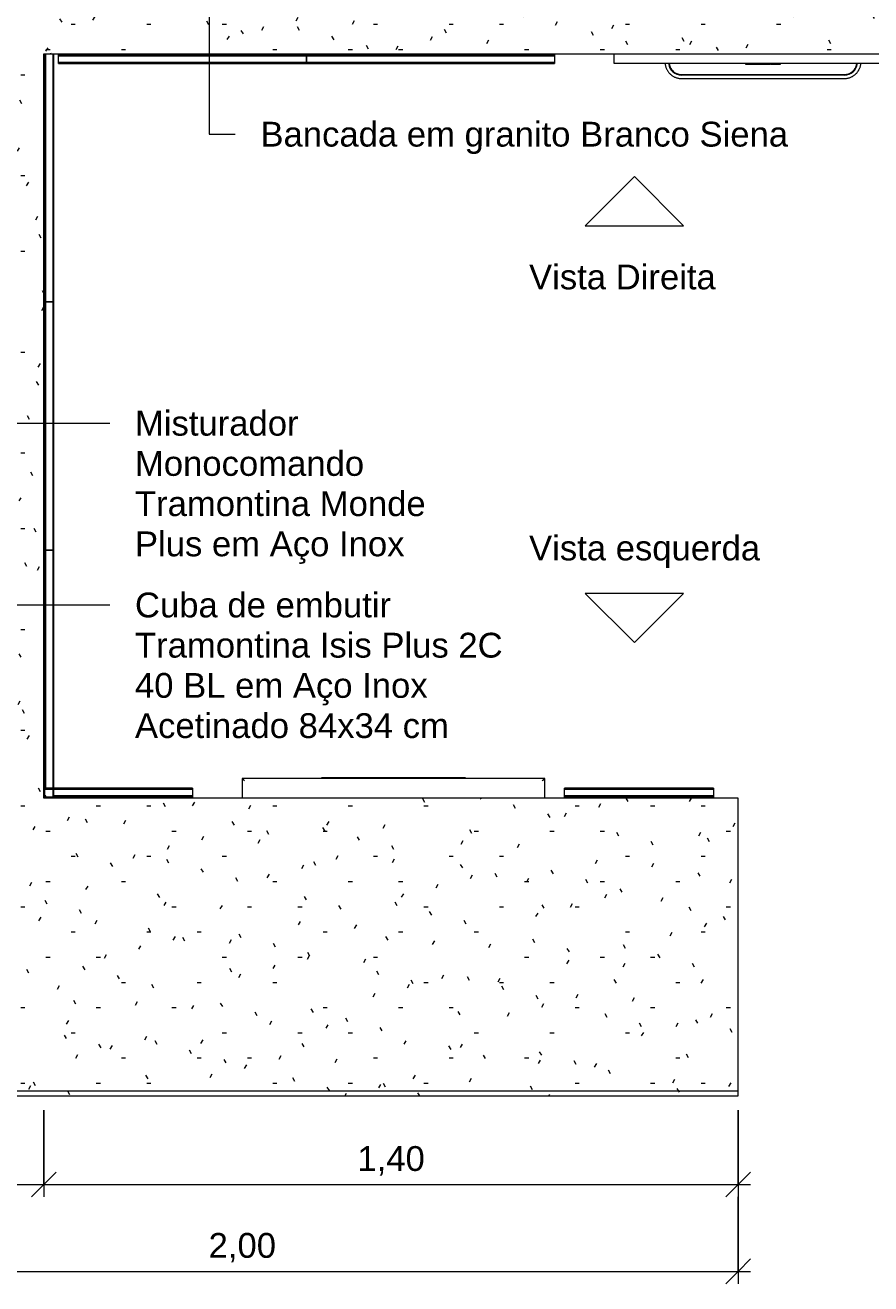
# Model space of a CAD drawing. Header units: millimetres. Extents: x -7702 to 17735, y -16958 to 1800.
# Drawn here: x -6502 to -4797, y -16958 to -14422 of the extents above; entities that cross this region are included whole.
import ezdxf

# ---------------------------------------------------------------- set-up
doc = ezdxf.new("R2010")
doc.units = ezdxf.units.MM
for name, color, linetype, lineweight in [('A-ANNO-DIMS', 211, 'Continuous', 9), ('A-ANNO-DIMS-25', 211, 'Continuous', 9), ('A-DETL-THIN', 151, 'Continuous', 9), ('E-ELEC-EQPM', 71, 'Continuous', 9), ('G-ANNO-TEXT', 231, 'Continuous', 9), ('I-FURN', 30, 'Continuous', 9)]:
    doc.layers.add(name, color=color, linetype=linetype, lineweight=lineweight)
doc.styles.add('@Arial Unicode MS', font='ARIALUNI.TTF', dxfattribs={"height": 50})
doc.styles.add('Arial', font='arial.ttf', dxfattribs={"height": 50})
doc.dimstyles.new('CRT_-__Metros_-_Linha_de_chamada_3_5_mm', dxfattribs={"dimscale": 304.8, "dimtxt": 50.292243, "dimasz": 0.164042, "dimexe": 0.082021, "dimexo": 0.0625, "dimgap": 0.04101, "dimtad": 1, "dimdec": 0, "dimlfac": 0.1, "dimdsep": 46, "dimtxsty": '@Arial Unicode MS', "dimblk1": 'OBLIQUE', "dimblk2": 'OBLIQUE', "dimsah": 1, "dimcen": 0.09, "dimdle": 0.082021, "dimazin": 0, "dimtfac": 1, "dimtdec": 4, "dimtix": 1, "dimtmove": 0, "dimatfit": 3, "dimfxl": 0.492126, "dimfxlon": 1, "dimtvp": 1, "dimtolj": 1, "dimtzin": 0, "dimarcsym": 2})
doc.dimstyles.new('CRT_-__Metros_-_Linha_de_chamada_3_5_mm_1', dxfattribs={"dimscale": 304.8, "dimtxt": 50.292243, "dimasz": 0.164042, "dimexe": 0.082021, "dimexo": 0.0625, "dimgap": 0.04101, "dimtad": 1, "dimlfac": 0.001, "dimrnd": 0.01, "dimzin": 0, "dimdsep": 46, "dimtxsty": '@Arial Unicode MS', "dimblk1": 'OBLIQUE', "dimblk2": 'OBLIQUE', "dimsah": 1, "dimcen": 0.09, "dimdle": 0.082021, "dimazin": 0, "dimtfac": 1, "dimtdec": 4, "dimtix": 1, "dimtmove": 0, "dimatfit": 3, "dimfxl": 0.492126, "dimfxlon": 1, "dimtvp": 1, "dimtolj": 1, "dimtzin": 0, "dimarcsym": 2})
pattern_1 = [(0, (-7425.62, -16909.65), (203.2, 50.8), [8.382, -144.018, 8.382, -144.018, -812.8]), (0, (-7425.62, -16909.65), (203.2, 50.8), [-304.8, 8.382, -296.418, 8.382, -144.018, -355.6]), (0, (-7425.62, -16909.65), (203.2, 50.8), [-762, 8.382, -93.218, 8.382, -245.618]), (120, (-7349.42, -16884.25), (-145.5941, 150.57636), [8.382, -144.018, 8.382, -144.018, -812.8]), (120, (-7349.42, -16884.25), (-145.5941, 150.57636), [-304.8, 8.382, -296.418, 8.382, -144.018, -355.6]), (120, (-7349.42, -16884.25), (-145.5941, 150.57636), [-762, 8.382, -93.218, 8.382, -245.618]), (240, (-7324.02, -16782.65), (-57.6059, -201.37636), [8.382, -144.018, 8.382, -144.018, -812.8]), (240, (-7324.02, -16782.65), (-57.6059, -201.37636), [-304.8, 8.382, -296.418, 8.382, -144.018, -355.6]), (240, (-7324.02, -16782.65), (-57.6059, -201.37636), [-762, 8.382, -93.218, 8.382, -245.618])]

# ---------------------------------------------------------------- blocks, each defined once
blk = doc.blocks.new('Lava-louças de Embutir Serie 4 - Único-4824939-VISTA SUPERIOR BANCADA COZINHA')
at = {"layer": 'E-ELEC-EQPM'}
for p, q in [((-6064.6, -15939.7), (-6064.6, -15979.7)), ((-5454.6, -15939.7), (-6064.6, -15939.7)), ((-5614.6, -15938.4), (-5904.6, -15938.4)), ((-5904.6, -15939.4), (-5904.6, -15938.7)), ((-5904.6, -15938.7), (-5614.6, -15938.7)), ((-5614.6, -15938.7), (-5614.6, -15939.4)), ((-5454.6, -15979.7), (-5454.6, -15939.7))]:
    blk.add_line(p, q, dxfattribs=at)
for points in [[(-6059.6, -15944.7), (-6060.1, -15944.2), (-6060.7, -15943.6), (-6061.5, -15942.7), (-6062, -15942.2), (-6062.4, -15941.9), (-6062.8, -15941.5), (-6063.1, -15941.2), (-6063.4, -15940.9), (-6063.7, -15940.6), (-6064, -15940.3), (-6064.3, -15940), (-6064.5, -15939.7), (-6064.6, -15939.7), (-6064.6, -15939.7)], [(-5459.6, -15944.7), (-5459.2, -15944.2), (-5458.5, -15943.6), (-5457.7, -15942.7), (-5457.2, -15942.2), (-5456.8, -15941.9), (-5456.5, -15941.5), (-5456.2, -15941.2), (-5455.9, -15940.9), (-5455.6, -15940.6), (-5455.3, -15940.3), (-5455, -15940), (-5454.7, -15939.7), (-5454.6, -15939.7), (-5454.6, -15939.7)]]:
    blk.add_open_spline(points, degree=3, knots=[0, 0, 0, 0, 0.166667, 0.25, 0.333333, 0.375, 0.416667, 0.5, 0.541667, 0.583333, 0.666667, 0.75, 0.833333, 1, 1, 1, 1], dxfattribs=at)
blk = doc.blocks.new('DIMBLOCK1-VISTA SUPERIOR BANCADA COZINHA')
at = {"layer": 'A-ANNO-DIMS-25'}
for p, q in [((-7064.6, -16608.1), (-7064.6, -16783.1)), ((-7064.6, -16758.1), (-7064.6, -16608.1)), ((-6464.6, -16608.1), (-6464.6, -16783.1)), ((-6464.6, -16758.1), (-6464.6, -16608.1)), ((-7089.6, -16758.1), (-6464.6, -16758.1))]:
    blk.add_line(p, q, dxfattribs=at)
at = {"layer": 'A-ANNO-DIMS-25', "lineweight": 18}
for p, q in [((-7064.6, -16758.1), (-7039.6, -16733.1)), ((-6464.6, -16758.1), (-6439.6, -16733.1)), ((-7064.6, -16758.1), (-7089.6, -16783.1)), ((-6464.6, -16758.1), (-6489.6, -16783.1))]:
    blk.add_line(p, q, dxfattribs=at)
at = {"layer": 'A-ANNO-DIMS-25', "color": 0, "insert": (-6803.3, -16680.7), "char_height": 50, "width": 92.937, "attachment_point": 1, "line_spacing_factor": 1.117605, "style": '@Arial Unicode MS'}
blk.add_mtext('60', dxfattribs=at)
blk = doc.blocks.new('_Oblique')
at = {"color": 0, "linetype": 'ByBlock', "lineweight": -2}
blk.add_line((-0.5, -0.5), (0.5, 0.5), dxfattribs=at)
blk = doc.blocks.new('DIMBLOCK2-VISTA SUPERIOR BANCADA COZINHA')
at = {"layer": 'A-ANNO-DIMS-25'}
for p, q in [((-6464.6, -16608.1), (-6464.6, -16783.1)), ((-6464.6, -16758.1), (-6464.6, -16608.1)), ((-5064.6, -16608.1), (-5064.6, -16783.1)), ((-5064.6, -16758.1), (-5064.6, -16608.1)), ((-6464.6, -16758.1), (-5039.6, -16758.1))]:
    blk.add_line(p, q, dxfattribs=at)
at = {"layer": 'A-ANNO-DIMS-25', "lineweight": 18}
for p, q in [((-6464.6, -16758.1), (-6439.6, -16733.1)), ((-5064.6, -16758.1), (-5039.6, -16733.1)), ((-6464.6, -16758.1), (-6489.6, -16783.1)), ((-5064.6, -16758.1), (-5089.6, -16783.1))]:
    blk.add_line(p, q, dxfattribs=at)
at = {"layer": 'A-ANNO-DIMS-25', "color": 0, "insert": (-5832.3, -16680.7), "char_height": 50, "width": 162.337, "attachment_point": 1, "line_spacing_factor": 1.117605, "style": '@Arial Unicode MS'}
blk.add_mtext('1,40', dxfattribs=at)
blk = doc.blocks.new('DIMBLOCK3-VISTA SUPERIOR BANCADA COZINHA')
at = {"layer": 'A-ANNO-DIMS-25'}
for p, q in [((-7064.6, -16783.1), (-7064.6, -16958.1)), ((-7064.6, -16933.1), (-7064.6, -16783.1)), ((-5064.6, -16783.1), (-5064.6, -16958.1)), ((-5064.6, -16933.1), (-5064.6, -16783.1)), ((-7089.6, -16933.1), (-5039.6, -16933.1))]:
    blk.add_line(p, q, dxfattribs=at)
at = {"layer": 'A-ANNO-DIMS-25', "lineweight": 18}
for p, q in [((-7064.6, -16933.1), (-7039.6, -16908.1)), ((-5064.6, -16933.1), (-5039.6, -16908.1)), ((-7064.6, -16933.1), (-7089.6, -16958.1)), ((-5064.6, -16933.1), (-5089.6, -16958.1))]:
    blk.add_line(p, q, dxfattribs=at)
at = {"layer": 'A-ANNO-DIMS-25', "color": 0, "insert": (-6132.3, -16855.7), "char_height": 50, "width": 162.337, "attachment_point": 1, "line_spacing_factor": 1.117605, "style": '@Arial Unicode MS'}
blk.add_mtext('2,00', dxfattribs=at)

msp = doc.modelspace()

# ---------------------------------------------------------------- hatches: boundary and pattern name
at = {"layer": 'I-FURN'}
h = msp.add_hatch(dxfattribs=at)
h.set_pattern_fill('FP_1', color=256, style=0, pattern_type=2)
h.set_pattern_definition(pattern_1)
h.paths.add_polyline_path([(-5064.62, -16579.651), (-5064.62, -16569.651), (-7054.62, -16569.651), (-7054.62, -13779.651), (-7064.62, -13779.651), (-7064.62, -16579.651), (-5237.968, -16579.651)])
h = msp.add_hatch(dxfattribs=at)
h.set_pattern_fill('FP_1', color=256, style=0, pattern_type=2)
h.set_pattern_definition(pattern_1)
h.paths.add_polyline_path([(-5696.996, -16569.651), (-5064.62, -16569.651), (-5064.62, -15979.651), (-6464.62, -15979.651), (-6464.62, -14479.651), (-3564.62, -14479.651), (-3564.62, -13779.651), (-7054.62, -13779.651), (-7054.62, -16569.651), (-5926.51, -16569.651)])
h.paths.add_polyline_path([(-6844.565, -15674.651), (-6854.62, -15674.651), (-6867.561, -15672.947), (-6879.62, -15667.952), (-6889.975, -15660.006), (-6897.921, -15649.651), (-6902.916, -15637.592), (-6904.62, -15624.651), (-6904.62, -15238.636), (-6937.509, -15238.968), (-6942.188, -15243.258), (-6948.131, -15246.123), (-6954.62, -15247.151), (-6961.776, -15245.946), (-6968.078, -15242.621), (-6973.227, -15237.082), (-6976.019, -15231.604), (-6977.12, -15224.651), (-6977.196, -15224.651), (-6977.12, -15172.651), (-6932.12, -15172.651), (-6932.02, -15210.693), (-6904.62, -15210.302), (-6904.62, -14834.651), (-6902.916, -14821.71), (-6897.284, -14808.82), (-6889.975, -14799.295), (-6879.62, -14791.35), (-6867.561, -14786.354), (-6854.62, -14784.651), (-6564.62, -14784.651), (-6551.679, -14786.354), (-6539.62, -14791.35), (-6529.265, -14799.295), (-6521.319, -14809.651), (-6516.324, -14821.71), (-6514.62, -14834.651), (-6514.62, -15624.651), (-6516.324, -15637.592), (-6521.319, -15649.651), (-6529.265, -15660.006), (-6539.62, -15667.952), (-6551.679, -15672.947), (-6564.62, -15674.651), (-6615.051, -15674.651)])
h.paths.add_polyline_path([(-6976.243, -15219.046), (-6976.197, -15218.821), (-6976.232, -15218.98)])
h.paths.add_polyline_path([(-6954.62, -15172.608), (-6951.784, -15172.493), (-6952.426, -15172.539), (-6954.294, -15172.598)])
h.paths.add_polyline_path([(-6965.127, -15172.588), (-6966.676, -15172.36), (-6975.07, -15172.104), (-6975.07, -15171.351), (-6976.351, -15171.351), (-6977.12, -15170.802), (-6977.12, -15145.851), (-6932.12, -15145.851), (-6932.12, -15170.801), (-6933.221, -15171.351), (-6934.394, -15171.351), (-6934.17, -15172.104), (-6937.489, -15172.39), (-6937.788, -15172.435), (-6940.145, -15172.236), (-6940.911, -15172.191), (-6943.459, -15172.407), (-6944.977, -15172.526), (-6944.917, -15172.25), (-6945.488, -15172.191), (-6963.775, -15172.478), (-6964.324, -15172.53), (-6964.81, -15172.565)])
h.paths.add_polyline_path([(-5445.216, -14389.651), (-5445.216, -13879.651), (-4584.024, -13879.651), (-4584.024, -14389.651), (-5430.216, -14389.651)])

# ---------------------------------------------------------------- linework, layer by layer
at = {"layer": 'A-DETL-THIN'}
for p, q in [((-5273.94, -14727.275), (-5372.934, -14826.27)), ((-5174.945, -14826.27), (-5273.94, -14727.275)), ((-5372.934, -14826.27), (-5174.945, -14826.27)), ((-5174.945, -15567.275), (-5372.934, -15567.275)), ((-5372.934, -15567.275), (-5273.94, -15666.27)), ((-5273.94, -15666.27), (-5174.945, -15567.275))]:
    msp.add_line(p, q, dxfattribs=at)
at = {"layer": 'G-ANNO-TEXT', "color": 7}
for p, q in [((-6131.391, -13637.107), (-6131.391, -14641.762)), ((-6131.391, -14307.15), (-6131.391, -14641.762)), ((-6131.391, -14641.762), (-6078.557, -14641.762)), ((-6131.391, -14641.762), (-6078.557, -14641.762)), ((-6710.778, -15224.15), (-6331.558, -15224.15)), ((-6616.362, -15590.356), (-6331.558, -15590.356))]:
    msp.add_line(p, q, dxfattribs=at)
at = {"layer": 'I-FURN'}
for p, q in [((-6464.62, -15979.651), (-6464.62, -14479.651)), ((-6464.62, -14479.651), (-3564.62, -14479.651)), ((-6462.62, -14979.651), (-6462.62, -14479.651)), ((-6460.12, -14979.651), (-6460.12, -14479.651)), ((-6446.62, -14479.651), (-6446.62, -14979.651)), ((-6444.62, -14979.651), (-6444.62, -14479.651)), ((-6434.62, -14481.651), (-6434.62, -14479.651)), ((-5934.62, -14479.651), (-5934.62, -14481.651)), ((-5934.62, -14481.651), (-5934.62, -14479.651)), ((-5434.62, -14479.651), (-5434.62, -14481.651)), ((-5314.62, -14499.651), (-5314.62, -14479.651)), ((-6434.62, -14484.151), (-6434.62, -14481.651)), ((-6434.62, -14481.651), (-5934.62, -14481.651)), ((-6434.62, -14497.651), (-6434.62, -14484.151)), ((-6434.62, -14484.151), (-5934.62, -14484.151)), ((-6434.62, -14499.651), (-6434.62, -14497.651)), ((-5934.62, -14497.651), (-6434.62, -14497.651)), ((-6434.62, -14499.651), (-5934.62, -14499.651)), ((-5934.62, -14481.651), (-5934.62, -14484.151)), ((-5934.62, -14484.151), (-5934.62, -14481.651)), ((-5934.62, -14481.651), (-5434.62, -14481.651)), ((-5934.62, -14484.151), (-5934.62, -14497.651)), ((-5934.62, -14497.651), (-5934.62, -14484.151)), ((-5934.62, -14484.151), (-5434.62, -14484.151)), ((-5934.62, -14497.651), (-5934.62, -14499.651)), ((-5934.62, -14499.651), (-5934.62, -14497.651)), ((-5434.62, -14497.651), (-5934.62, -14497.651)), ((-5934.62, -14499.651), (-5434.62, -14499.651)), ((-5434.62, -14481.651), (-5434.62, -14484.151)), ((-5434.62, -14484.151), (-5434.62, -14497.651)), ((-5434.62, -14497.651), (-5434.62, -14499.651)), ((-4714.62, -14499.651), (-5314.62, -14499.651)), ((-5049.017, -14501.251), (-5049.017, -14499.651)), ((-5045.248, -14501.251), (-5049.017, -14501.251)), ((-5045.248, -14499.651), (-5045.248, -14501.251)), ((-5043.58, -14501.251), (-5045.248, -14501.251)), ((-5043.58, -14499.651), (-5043.58, -14501.251)), ((-5042.596, -14501.251), (-5043.58, -14501.251)), ((-5042.596, -14499.651), (-5042.596, -14501.251)), ((-5041.873, -14501.251), (-5042.596, -14501.251)), ((-5041.873, -14499.651), (-5041.873, -14501.251)), ((-5041.584, -14501.251), (-5041.873, -14501.251)), ((-5041.584, -14499.651), (-5041.584, -14501.251)), ((-5041.293, -14501.251), (-5041.584, -14501.251)), ((-5041.293, -14499.651), (-5041.293, -14501.251)), ((-5040.418, -14501.251), (-5041.293, -14501.251)), ((-5040.418, -14499.651), (-5040.418, -14501.251)), ((-5039.835, -14501.251), (-5040.418, -14501.251)), ((-5039.835, -14499.651), (-5039.835, -14501.251)), ((-5035.973, -14501.251), (-5039.835, -14501.251)), ((-5035.973, -14499.651), (-5035.973, -14501.251)), ((-5033.855, -14501.251), (-5035.973, -14501.251)), ((-5033.855, -14499.651), (-5033.855, -14501.251)), ((-5032.798, -14501.251), (-5033.855, -14501.251)), ((-5032.798, -14499.651), (-5032.798, -14501.251)), ((-5032.402, -14501.251), (-5032.798, -14501.251)), ((-5032.402, -14499.651), (-5032.402, -14501.251)), ((-5031.673, -14501.251), (-5032.402, -14501.251)), ((-5031.673, -14499.651), (-5031.673, -14501.251)), ((-5031.527, -14499.651), (-5031.527, -14501.251)), ((-5028.175, -14501.251), (-5031.527, -14501.251)), ((-5028.175, -14499.651), (-5028.175, -14501.251)), ((-5026.312, -14501.251), (-5028.175, -14501.251)), ((-5026.312, -14499.651), (-5026.312, -14501.251)), ((-5022.928, -14501.251), (-5026.312, -14501.251)), ((-5022.928, -14501.251), (-5022.928, -14499.651)), ((-5022.491, -14499.651), (-5022.491, -14501.251)), ((-5022.199, -14501.251), (-5022.491, -14501.251)), ((-5022.199, -14499.651), (-5022.199, -14501.251)), ((-5021.803, -14501.251), (-5022.199, -14501.251)), ((-5021.803, -14499.651), (-5021.803, -14501.251)), ((-5020.66, -14501.251), (-5021.803, -14501.251)), ((-5020.66, -14499.651), (-5020.66, -14501.251)), ((-5018.858, -14501.251), (-5020.66, -14501.251)), ((-5018.858, -14499.651), (-5018.858, -14501.251)), ((-5016.263, -14501.251), (-5018.858, -14501.251)), ((-5016.263, -14499.651), (-5016.263, -14501.251)), ((-5015.349, -14501.251), (-5016.263, -14501.251)), ((-5015.349, -14499.651), (-5015.349, -14501.251)), ((-5015.057, -14501.251), (-5015.349, -14501.251)), ((-5015.057, -14499.651), (-5015.057, -14501.251)), ((-5014.912, -14499.651), (-5014.912, -14501.251)), ((-5014.183, -14501.251), (-5014.912, -14501.251)), ((-5014.183, -14499.651), (-5014.183, -14501.251)), ((-5007.187, -14501.251), (-5014.183, -14501.251)), ((-5007.041, -14501.251), (-5007.219, -14501.251)), ((-5007.187, -14501.251), (-5007.187, -14499.651)), ((-5007.041, -14499.651), (-5007.041, -14501.251)), ((-5006.021, -14501.251), (-5006.021, -14499.651)), ((-4999.17, -14501.251), (-5006.021, -14501.251)), ((-4999.17, -14499.651), (-4999.17, -14501.251)), ((-4999.025, -14499.651), (-4999.025, -14501.251)), ((-4998.296, -14499.651), (-4998.296, -14501.251)), ((-4997.567, -14501.251), (-4998.296, -14501.251)), ((-4997.567, -14499.651), (-4997.567, -14501.251)), ((-4994.57, -14501.251), (-4997.567, -14501.251)), ((-4994.57, -14501.251), (-4994.57, -14499.651)), ((-4993.122, -14501.251), (-4994.57, -14501.251)), ((-4993.122, -14499.651), (-4993.122, -14501.251)), ((-4991.673, -14501.251), (-4993.122, -14501.251)), ((-4991.673, -14499.651), (-4991.673, -14501.251)), ((-4988.676, -14501.251), (-4991.673, -14501.251)), ((-4988.676, -14499.651), (-4988.676, -14501.251)), ((-4988.244, -14501.251), (-4988.676, -14501.251)), ((-4988.244, -14499.651), (-4988.244, -14501.251)), ((-4986.927, -14501.251), (-4988.244, -14501.251)), ((-4986.927, -14501.251), (-4986.927, -14499.651)), ((-4983.969, -14501.251), (-4986.927, -14501.251)), ((-4983.969, -14499.651), (-4983.969, -14501.251)), ((-4981.776, -14501.251), (-4983.969, -14501.251)), ((-4981.776, -14499.651), (-4981.776, -14501.251)), ((-4980.461, -14501.251), (-4981.776, -14501.251)), ((-4980.461, -14499.651), (-4980.461, -14501.251)), ((-4979.931, -14501.251), (-4980.461, -14501.251)), ((-4979.931, -14499.651), (-4979.931, -14501.251)), ((-4850.455, -14522.781), (-5178.785, -14522.781)), ((-5178.785, -14529.651), (-4850.455, -14529.651)), ((-5178.54, -14521.651), (-4850.7, -14521.651)), ((-6464.62, -14979.651), (-6462.62, -14979.651)), ((-6462.62, -14979.651), (-6464.62, -14979.651)), ((-6462.62, -14979.651), (-6460.12, -14979.651)), ((-6462.62, -15479.651), (-6462.62, -14979.651)), ((-6460.12, -14979.651), (-6462.62, -14979.651)), ((-6460.12, -14979.651), (-6446.62, -14979.651)), ((-6460.12, -15479.651), (-6460.12, -14979.651)), ((-6446.62, -14979.651), (-6460.12, -14979.651)), ((-6446.62, -14979.651), (-6444.62, -14979.651)), ((-6446.62, -14979.651), (-6446.62, -15479.651)), ((-6444.62, -14979.651), (-6446.62, -14979.651)), ((-6444.62, -15479.651), (-6444.62, -14979.651)), ((-6464.62, -15479.651), (-6462.62, -15479.651)), ((-6462.62, -15479.651), (-6464.62, -15479.651)), ((-6462.62, -15479.651), (-6460.12, -15479.651)), ((-6462.62, -15979.651), (-6462.62, -15479.651)), ((-6460.12, -15479.651), (-6462.62, -15479.651)), ((-6460.12, -15479.651), (-6446.62, -15479.651)), ((-6460.12, -15959.651), (-6460.12, -15479.651)), ((-6446.62, -15479.651), (-6460.12, -15479.651)), ((-6446.62, -15479.651), (-6444.62, -15479.651)), ((-6446.62, -15479.651), (-6446.62, -15977.651)), ((-6444.62, -15479.651), (-6446.62, -15479.651)), ((-6444.62, -15977.651), (-6444.62, -15479.651)), ((-6164.62, -15959.651), (-6462.62, -15959.651)), ((-6462.62, -15961.651), (-6164.62, -15961.651)), ((-6460.12, -15975.151), (-6462.62, -15975.151)), ((-6460.12, -15977.651), (-6460.12, -15975.151)), ((-6164.62, -15975.151), (-6444.62, -15975.151)), ((-6164.62, -15959.651), (-6164.62, -15961.651)), ((-6164.62, -15961.651), (-6164.62, -15975.151)), ((-6164.62, -15975.151), (-6164.62, -15977.651)), ((-5414.62, -15961.651), (-5414.62, -15959.651)), ((-5114.62, -15959.651), (-5414.62, -15959.651)), ((-5414.62, -15975.151), (-5414.62, -15961.651)), ((-5414.62, -15961.651), (-5114.62, -15961.651)), ((-5414.62, -15977.651), (-5414.62, -15975.151)), ((-5114.62, -15975.151), (-5414.62, -15975.151)), ((-5114.62, -15959.651), (-5114.62, -15961.651)), ((-5114.62, -15961.651), (-5114.62, -15975.151)), ((-5114.62, -15975.151), (-5114.62, -15977.651)), ((-6164.62, -15977.651), (-6464.62, -15977.651)), ((-5064.62, -15979.651), (-6464.62, -15979.651)), ((-6164.62, -15977.651), (-6164.62, -15979.651)), ((-5414.62, -15979.651), (-5414.62, -15977.651)), ((-5114.62, -15977.651), (-5414.62, -15977.651)), ((-5114.62, -15977.651), (-5114.62, -15979.651)), ((-5064.62, -16569.651), (-5064.62, -15979.651)), ((-7064.62, -16579.651), (-5064.62, -16579.651)), ((-5064.62, -16569.651), (-7054.62, -16569.651)), ((-5064.62, -16579.651), (-5064.62, -16569.651))]:
    msp.add_line(p, q, dxfattribs=at)
at = {"layer": 'I-FURN', "flags": 128}
for points in [[(-5211.989, -14499.651), (-5211.827, -14500.976), (-5211.613, -14502.293), (-5211.346, -14503.601), (-5211.027, -14504.898), (-5210.656, -14506.18), (-5210.235, -14507.447), (-5209.763, -14508.695), (-5209.242, -14509.924), (-5208.672, -14511.131), (-5208.054, -14512.314), (-5207.389, -14513.472), (-5206.678, -14514.602), (-5205.923, -14515.703), (-5205.125, -14516.773), (-5204.284, -14517.809), (-5203.402, -14518.812), (-5202.482, -14519.778), (-5201.523, -14520.707), (-5200.528, -14521.597), (-5199.498, -14522.446), (-5198.435, -14523.253), (-5197.34, -14524.017), (-5196.216, -14524.737), (-5195.064, -14525.412), (-5193.886, -14526.039), (-5192.683, -14526.619), (-5191.459, -14527.151), (-5190.214, -14527.633), (-5188.951, -14528.065), (-5187.672, -14528.446), (-5186.378, -14528.776), (-5185.073, -14529.053), (-5183.757, -14529.278), (-5182.433, -14529.451), (-5181.104, -14529.57), (-5179.77, -14529.636), (-5178.785, -14529.651)], [(-4850.455, -14529.651), (-4849.12, -14529.624), (-4847.788, -14529.544), (-4846.459, -14529.411), (-4845.138, -14529.224), (-4843.824, -14528.986), (-4842.522, -14528.694), (-4841.232, -14528.351), (-4839.956, -14527.957), (-4838.698, -14527.511), (-4837.458, -14527.016), (-4836.239, -14526.472), (-4835.043, -14525.879), (-4833.872, -14525.239), (-4832.727, -14524.553), (-4831.61, -14523.821), (-4830.524, -14523.046), (-4829.469, -14522.227), (-4828.448, -14521.367), (-4827.463, -14520.467), (-4826.514, -14519.529), (-4825.603, -14518.553), (-4824.732, -14517.541), (-4823.902, -14516.495), (-4823.115, -14515.417), (-4822.371, -14514.309), (-4821.673, -14513.171), (-4821.02, -14512.007), (-4820.415, -14510.817), (-4819.857, -14509.604), (-4819.349, -14508.37), (-4818.89, -14507.116), (-4818.482, -14505.845), (-4818.125, -14504.559), (-4817.819, -14503.26), (-4817.566, -14501.949), (-4817.366, -14500.629), (-4817.251, -14499.651)]]:
    msp.add_lwpolyline(points, dxfattribs=at)
at = {"layer": 'I-FURN'}
for centre, start, end in [((-5178.785, -14496.276), 187.314176, 270), ((-4850.455, -14496.276), 270, 352.685824)]:
    msp.add_arc(centre, 26.505, start, end, dxfattribs=at)
for centre, major_axis, ratio, start_param, end_param in [((-5178.54, -14515.669), (-12.374, 0), 0.48341064, 1.55100393, 1.56090401), ((-5178.54, -14515.67), (-12.374, 0), 0.48334939, 1.55100432, 1.57080446), ((-4850.7, -14515.669), (12.374, 0), 0.48341064, 4.71238123, 4.73218137), ((-4850.7, -14515.67), (12.374, 0), 0.48334939, 4.72228092, 4.73218099)]:
    msp.add_ellipse(centre, major_axis=major_axis, ratio=ratio, start_param=start_param, end_param=end_param, dxfattribs=at)
for points, knots in [([(-5203.882, -14499.651), (-5203.639, -14501.365), (-5202.803, -14504.744), (-5199.806, -14511.027), (-5194.389, -14516.846), (-5186.564, -14520.779), (-5181.38, -14521.625), (-5178.785, -14521.65)], [0, 0, 0, 0, 0.14285714, 0.28571429, 0.57142857, 0.78571429, 1, 1, 1, 1]), ([(-4850.455, -14521.65), (-4848.725, -14521.633), (-4845.267, -14521.248), (-4840.301, -14519.636), (-4835.764, -14517.057), (-4830.528, -14512.471), (-4826.853, -14506.435), (-4825.602, -14501.365), (-4825.358, -14499.651)], [0, 0, 0, 0, 0.14285714, 0.28571429, 0.42857143, 0.57142857, 0.85714286, 1, 1, 1, 1])]:
    msp.add_open_spline(points, degree=3, knots=knots, dxfattribs=at)

# ---------------------------------------------------------------- block references
at = {"layer": 'E-ELEC-EQPM'}
msp.add_blockref('Lava-louças de Embutir Serie 4 - Único-4824939-VISTA SUPERIOR BANCADA COZINHA', (0, 0), dxfattribs=at)

# ---------------------------------------------------------------- texts
at = {"layer": 'G-ANNO-TEXT', "color": 7, "char_height": 50, "attachment_point": 1, "style": 'Arial'}
for s, insert, width in [('Bancada em granito Branco Siena', (-6027.757, -14616.762), 1320.78016), ('Vista Direita', (-5486.21, -14904.411), 468.98719), ('Misturador ', (-6280.758, -15199.15), 430.90703), ('Monocomando ', (-6280.758, -15280.179), 595.25297), ('Tramontina Monde ', (-6280.758, -15361.207), 747.57359), ('Plus em Aço Inox', (-6280.758, -15442.236), 677.42594), ('Vista esquerda', (-5486.21, -15450.501), 579.21922), ('Cuba de embutir ', (-6280.758, -15565.356), 663.39641), ('Tramontina Isis Plus 2C ', (-6280.758, -15646.384), 945.99125), ('40 BL em Aço Inox ', (-6280.758, -15727.413), 757.59469), ('Acetinado 84x34 cm', (-6280.758, -15808.442), 787.65797)]:
    msp.add_mtext(s, dxfattribs=dict(at, insert=insert, width=width))

# ---------------------------------------------------------------- dimensions: what is measured, and where the dimension line sits
at = {"layer": 'A-ANNO-DIMS'}
for base, p1, p2, dimstyle, override, picture, middle in [((-6464.62, -16758.126), (-7064.62, -16608.126), (-6464.62, -16608.126), 'CRT_-__Metros_-_Linha_de_chamada_3_5_mm', {"dimpost": '<>', "dimfxl": 600}, 'DIMBLOCK1-VISTA SUPERIOR BANCADA COZINHA', (-6764.62, -16720.081)), ((-5064.62, -16758.126), (-6464.62, -16608.126), (-5064.62, -16608.126), 'CRT_-__Metros_-_Linha_de_chamada_3_5_mm_1', {"dimpost": '<>', "dimfxl": 1400}, 'DIMBLOCK2-VISTA SUPERIOR BANCADA COZINHA', (-5764.62, -16720.081)), ((-5064.62, -16933.126), (-7064.62, -16783.126), (-5064.62, -16783.126), 'CRT_-__Metros_-_Linha_de_chamada_3_5_mm_1', {"dimpost": '<>', "dimfxl": 2000}, 'DIMBLOCK3-VISTA SUPERIOR BANCADA COZINHA', (-6064.62, -16895.081))]:
    dim = msp.add_linear_dim(base=base, p1=p1, p2=p2, dimstyle=dimstyle, override=override, dxfattribs=at)
    dim.commit()
    dim.dimension.update_dxf_attribs({"geometry": picture, "text_midpoint": middle})

doc.saveas('drawing.dxf')
